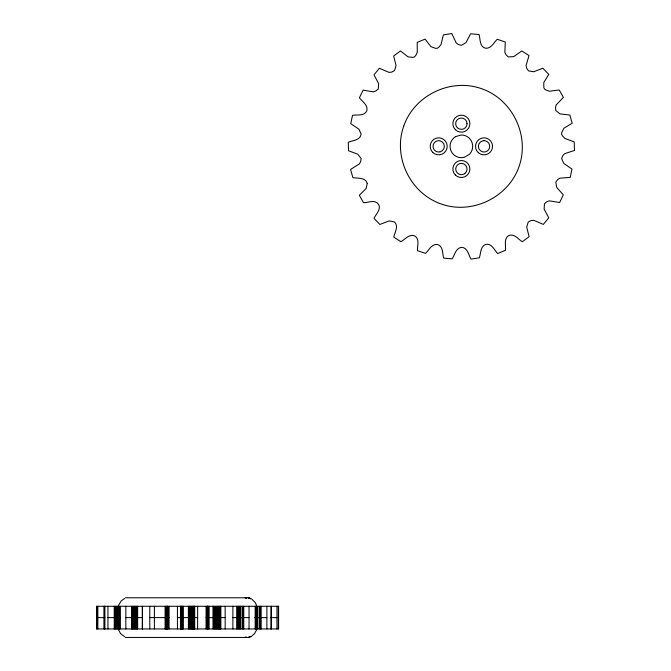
<?xml version="1.0" encoding="UTF-8"?>
<svg xmlns="http://www.w3.org/2000/svg" width="671" height="671" viewBox="0 0 671 671"><rect width="100%" height="100%" fill="white"/><g stroke="black" fill="none" stroke-linecap="round" stroke-linejoin="round"><path stroke-width="1.01" d="M118.574 605.267L121.283 600.83L124.689 598.457M256.532 629.96L254.519 633.625L252.221 635.747M248.203 637.45L251.34 636.301L248.455 637.45M125.402 597.786L249.704 597.786M97.84 617.614L104.886 617.614M107.947 617.614L120.562 617.614M125.854 617.614L142.395 617.614M149.792 617.614L169.084 617.614M177.438 617.614L197.618 617.614M206.064 617.614L225.171 617.614M232.678 617.614L249.033 617.614M254.619 617.614L266.882 617.614M270.53 617.614L276.964 617.614M125.402 637.45L249.704 637.45M248.455 597.786L251.34 598.926L248.203 597.786M246.098 598.071L245.133 597.786L246.341 598.171M124.689 636.779L120.587 633.625L118.574 629.96M252.221 599.488L255.139 602.449L256.532 605.267M278.297 606.282L278.297 628.953M276.964 606.282L276.964 628.953M271.369 606.282L271.369 628.953M271.017 606.282L271.017 628.953M266.882 606.282L266.882 628.953M261.17 606.282L261.17 628.953M260.382 606.282L260.382 628.953M259.568 606.282L259.568 628.953M257.882 606.282L257.882 628.953M257.043 606.282L257.043 628.953M256.213 606.282L256.213 628.953M255.399 606.282L255.399 628.953M255.265 606.282L255.265 628.953M249.033 606.282L249.033 628.953M243.766 606.282L243.766 628.953M243.103 606.282L243.103 628.953M242.39 606.282L242.39 628.953M240.847 606.282L240.847 628.953M240.025 606.282L240.025 628.953M239.195 606.282L239.195 628.953M238.348 606.282L238.348 628.953M237.509 606.282L237.509 628.953M236.678 606.282L236.678 628.953M232.879 606.282L232.879 628.953M225.171 606.282L225.171 628.953M220.86 606.282L220.86 628.953M220.39 606.282L220.39 628.953M219.853 606.282L219.853 628.953M219.249 606.282L219.249 628.953M218.587 606.282L218.587 628.953M217.874 606.282L217.874 628.953M217.119 606.282L217.119 628.953M216.322 606.282L216.322 628.953M215.5 606.282L215.5 628.953M214.67 606.282L214.67 628.953M213.823 606.282L213.823 628.953M212.984 606.282L212.984 628.953M209.134 606.282L209.134 628.953M208.195 606.282L208.195 628.953M207.775 606.282L207.775 628.953M207.448 606.282L207.448 628.953M207.23 606.282L207.23 628.953M207.121 606.282L207.121 628.953M206.064 606.282L206.064 628.953M197.618 606.282L197.618 628.953M194.691 606.282L194.691 628.953M194.464 606.282L194.464 628.953M194.154 606.282L194.154 628.953M193.76 606.282L193.76 628.953M193.29 606.282L193.29 628.953M192.753 606.282L192.753 628.953M192.149 606.282L192.149 628.953M191.478 606.282L191.478 628.953M190.765 606.282L190.765 628.953M190.002 606.282L190.002 628.953M189.214 606.282L189.214 628.953M188.392 606.282L188.392 628.953M183.015 606.282L183.015 628.953M182.856 606.282L182.856 628.953M182.235 606.282L182.235 628.953M181.69 606.282L181.69 628.953M181.229 606.282L181.229 628.953M180.876 606.282L180.876 628.953M180.616 606.282L180.616 628.953M180.465 606.282L180.465 628.953M177.438 606.282L177.438 628.953M169.084 606.282L169.084 628.953M167.44 606.282L167.44 628.953M167.121 606.282L167.121 628.953M166.727 606.282L166.727 628.953M166.257 606.282L166.257 628.953M165.712 606.282L165.712 628.953M165.1 606.282L165.1 628.953M154.397 606.282L154.397 628.953M149.792 606.282L149.792 628.953M137.639 606.282L137.639 628.953M136.817 606.282L136.817 628.953M135.987 606.282L135.987 628.953M135.165 606.282L135.165 628.953M134.351 606.282L134.351 628.953M133.579 606.282L133.579 628.953M132.85 606.282L132.85 628.953M132.179 606.282L132.179 628.953M131.575 606.282L131.575 628.953M125.854 606.282L125.854 628.953M120.059 606.282L120.059 628.953M119.832 606.282L119.832 628.953M119.052 606.282L119.052 628.953M118.239 606.282L118.239 628.953M117.417 606.282L117.417 628.953M116.586 606.282L116.586 628.953M115.764 606.282L115.764 628.953M114.976 606.282L114.976 628.953M114.229 606.282L114.229 628.953M107.947 606.282L107.947 628.953M104.886 606.282L104.886 628.953M104.366 606.282L104.366 628.953M104.064 606.282L104.064 628.953M97.84 606.282L97.84 628.953M96.809 606.282L96.809 628.953M367.255 183.544L366.114 188.517L359.312 195.295L363.523 202.684C367.985 202.919 373.177 199.656 377.236 202.977C382.797 207.674 376.121 213.982 373.99 218.293L379.853 224.466L389.096 220.91L394.405 221.925C399.077 226.261 394.707 232.334 393.751 237.115L400.914 241.703C405.116 239.354 408.958 233.911 414.51 235.815C420.021 238.918 417.194 245.821 417.446 250.66L425.498 253.403C428.987 250.115 431.478 243.9 437.291 244.429C443.38 246.123 442.29 253.504 443.682 258.142L452.162 258.872C454.787 254.846 455.659 248.236 461.463 247.339C467.788 247.532 468.492 254.955 470.958 259.123L479.354 257.807C480.931 253.277 480.235 246.618 485.628 244.387C491.818 243.053 494.275 250.098 497.672 253.554L505.515 250.266C505.951 245.494 503.686 239.186 508.383 235.731C514.078 232.963 518.146 239.203 522.273 241.753L529.1 236.687L526.693 227.075L528.228 222.042L531.113 220.558L533.772 220.314L543.334 224.408L548.752 217.849L544.114 209.1L544.475 203.699L546.848 201.711L549.364 200.839L559.639 202.525L563.33 194.858L556.729 187.469L555.789 182.143L557.609 179.643L559.849 178.192L570.233 177.37L571.977 169.05L563.799 163.456L561.619 158.507L562.784 155.647L564.613 153.701L574.493 150.421L574.2 141.916L564.923 138.444L562.6 136.028L561.652 134.326L561.652 132.741L563.959 128.186L572.178 123.229L569.864 115.043L560.025 113.894L555.789 110.53L555.496 107.444L556.209 104.877L563.43 97.379L559.22 89.989L549.39 91.231L546.211 90.166L544.584 89.092L543.846 87.691L543.77 82.592L548.752 74.38L542.889 68.216L533.646 71.763L528.463 70.849L526.643 68.157L526.081 65.557L528.991 55.559L521.828 50.971L513.701 56.632L508.299 56.926L506.035 54.812L504.86 52.413L505.297 42.013L497.245 39.279C493.755 42.558 491.264 48.782 485.452 48.253C479.362 46.551 480.453 39.178 479.06 34.531L470.581 33.802L466.018 42.592L461.371 45.36L458.385 44.538L456.238 42.961L451.784 33.55L443.388 34.867L441.057 44.496L438.935 47.096L437.358 48.237L435.781 48.421L430.983 46.693L425.07 39.119L417.228 42.407L417.27 52.313L415.835 55.349L414.577 56.834L413.093 57.396L408.018 56.859L400.47 50.921L393.642 55.995L396.049 65.599L394.514 70.631L391.629 72.124L388.97 72.367L379.409 68.274L373.99 74.825L378.629 83.581L378.268 88.975L375.894 90.971L373.378 91.843L363.103 90.157L359.413 97.815C362.256 101.682 368.127 104.902 366.903 110.606C364.479 116.452 357.291 114.481 352.51 115.303L350.765 123.632L358.943 129.218L361.124 134.007C360.377 140.432 352.753 140.348 348.249 142.26L348.543 150.757L357.819 154.229L361.124 158.507L360.679 161.577L359.362 163.9L350.564 169.444L352.879 177.63C357.559 178.494 365.821 177.194 367.255 183.544M467.041 123.674L466.848 125.141A5.67 5.67 0 0 1 459.903 129.142L458.536 128.58A5.67 5.67 0 0 1 455.894 125.141L455.701 123.674A5.67 5.67 0 0 1 457.362 119.664L458.536 118.767A5.67 5.67 0 0 1 467.041 123.674M403.757 126.047C392.703 156.813 410.174 193.282 441.073 203.95C471.797 214.988 508.182 197.593 518.951 166.794C530.065 135.987 512.636 99.417 481.669 88.731C450.904 77.677 414.426 95.139 403.757 126.047M455.567 136.607L453.244 138.436A11.332 11.332 0 0 0 451.642 152.141L453.47 154.464A11.332 11.332 0 0 0 461.531 157.668L464.458 157.24L469.499 154.238A11.332 11.332 0 0 0 471.101 140.533L469.272 138.209A11.332 11.332 0 0 0 461.212 135.005L455.567 136.607M464.852 173.479L463.577 174.225A5.662 5.662 0 0 1 455.718 168.798A5.662 5.662 0 0 1 463.955 163.959A5.662 5.662 0 0 1 464.852 173.47M246.098 637.156L245.167 637.45L246.098 637.156M484.034 140.675L482.575 140.868A5.67 5.67 0 0 0 482.575 151.814L484.034 152.007A5.67 5.67 0 0 0 489.704 146.337A5.67 5.67 0 0 0 484.034 140.675M440.168 151.814L438.708 152.007A5.67 5.67 0 0 1 433.038 146.337A5.67 5.67 0 0 1 438.708 140.675L440.168 140.868A5.67 5.67 0 0 1 440.168 151.814M278.599 606.282L96.507 606.282L96.507 628.953L278.599 628.953L278.599 606.282M167.859 628.953L167.859 606.282L167.809 628.953M142.395 628.953L142.395 606.282L142.361 628.953M455.357 175.014A8.497 8.497 0 0 0 469.583 171.206A8.497 8.497 0 0 0 459.174 160.797A8.497 8.497 0 0 0 455.357 175.014M432.694 152.351A8.497 8.497 0 0 0 446.911 148.543A8.497 8.497 0 0 0 436.502 138.125A8.497 8.497 0 0 0 432.694 152.351M455.357 129.679A8.497 8.497 0 0 0 469.583 125.871A8.497 8.497 0 0 0 459.174 115.462A8.497 8.497 0 0 0 455.357 129.679M478.364 152.669A8.497 8.497 0 0 0 492.355 148.081A8.497 8.497 0 0 0 481.392 138.26A8.497 8.497 0 0 0 478.364 152.669"/></g></svg>
